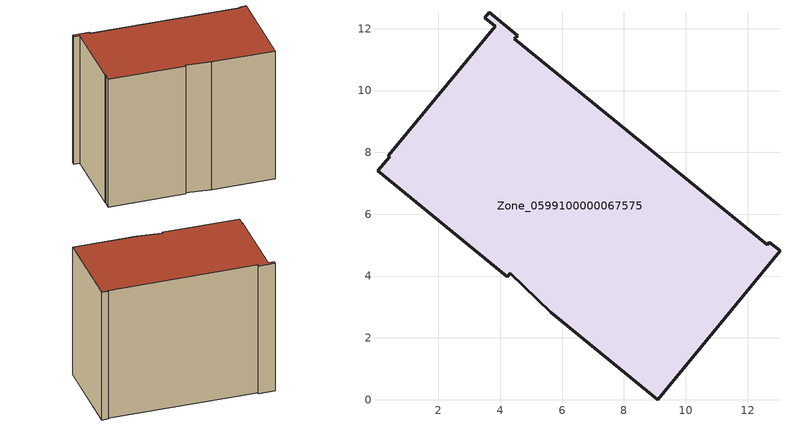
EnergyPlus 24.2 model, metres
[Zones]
Zone_0599100000067575
 floor ground (C_G): 12.64,5.01 12.71,5.09 13.05,4.81 9.1,0 5.64,2.83 4.33,4.09 4.23,3.97 0.03,7.41 0.42,7.86 0.38,7.89 3.84,12.08 3.5,12.36 3.64,12.53 4.57,11.78 4.45,11.67 z0
 wall outside (C_F): 4.57,11.78 3.64,12.53 3.5,12.36 3.84,12.08 0.38,7.89 0.42,7.86 0.03,7.41 4.23,3.97 4.33,4.09 5.64,2.83 9.1,0 13.05,4.81 12.71,5.09 12.64,5.01 4.45,11.67 4.57,11.78 z0:9.86
 roof outside (C_R): 12.64,5.01 4.45,11.67 4.57,11.78 3.64,12.53 3.5,12.36 3.84,12.08 0.38,7.89 0.42,7.86 0.03,7.41 4.23,3.97 4.33,4.09 5.64,2.83 9.1,0 13.05,4.81 12.71,5.09 z9.86
[BUILDING]
Pand.0599100000067575: North Axis=0; Terrain=City; Loads Convergence Tolerance Value=0.04; Temperature Convergence Tolerance Value=0.4; Solar Distribution=FullExterior; Maximum Number of Warmup Days=25; Minimum Number of Warmup Days=1
[Site:Location]
Rotterdam.The.Hague.AP_ZH_NLD Design_Conditions: Latitude=51.96; Longitude=4.45; Time Zone=1; Elevation=-4.5
[SITE:GROUNDTEMPERATURE:BUILDINGSURFACE]
18, 18, 18, 18, 18, 18, 18, 18, 18, 18, 18, 18
[MATERIAL] Thermal Absorptance=0.9; Solar Absorptance=0.7; Visible Absorptance=0.7
Name | Roughness | Thickness | Conductivity | Density | Specific Heat
G.TC.1946 | MediumSmooth | 0.15 | 1 | 540 | 1210
F.TC.1946 | Rough | 0.3 | 0.857143 | 1920 | 840
R.TC.1946 | MediumRough | 0.2 | 0.909091 | 1500 | 1000
[CONSTRUCTION]
C_G: G.TC.1946
C_F: F.TC.1946
C_R: R.TC.1946
[ZONE]
Zone_0599100000067575: Type=1; Multiplier=1; Ceiling Height=Autocalculate; Volume=Autocalculate; Floor Area=autocalculate; Part of Total Floor Area=Yes
[ZONEINFILTRATION:DESIGNFLOWRATE]
Infil_Zone_0599100000067575: Zone or ZoneList or Space or SpaceList=Zone_0599100000067575; Schedule=AlwaysOn; Design Flow Rate Calculation Method=Flow/Area; Flow Rate per Floor Area=0.003; Constant Term Coefficient=1; Temperature Term Coefficient=0; Velocity Term Coefficient=0; Velocity Squared Term Coefficient=0
[HVACTEMPLATE:ZONE:IDEALLOADSAIRSYSTEM]
Zone_0599100000067575: Maximum Heating Supply Air Temperature=50; Minimum Cooling Supply Air Temperature=13; Maximum Heating Supply Air Humidity Ratio=0.0156; Minimum Cooling Supply Air Humidity Ratio=0.0077; Heating Limit=NoLimit; Cooling Limit=NoLimit; Dehumidification Control Type=ConstantSensibleHeatRatio; Cooling Sensible Heat Ratio=0.7; Dehumidification Setpoint=60; Humidification Control Type=None; Humidification Setpoint=30; Outdoor Air Method=None; Outdoor Air Flow Rate per Person=0.00944; Outdoor Air Flow Rate per Zone Floor Area=0; Outdoor Air Flow Rate per Zone=0; Demand Controlled Ventilation Type=None; Outdoor Air Economizer Type=NoEconomizer; Heat Recovery Type=None; Sensible Heat Recovery Effectiveness=0.7; Latent Heat Recovery Effectiveness=0.65
[ZONECONTROL:THERMOSTAT]
ThermostatControl_Zone_0599100000067575: Zone or ZoneList=Zone_0599100000067575; Control Type Schedule=DualSetpointControlType; Control 1=Thermostat_Zone_0599100000067575; Temperature Difference Between Cutout And Setpoint=0
[THERMOSTATSETPOINT:DUALSETPOINT]
Thermostat_Zone_0599100000067575: Heating Setpoint Temperature Schedule=HeatingSetpoint_Zone_0599100000067575; Cooling Setpoint Temperature Schedule=CoolingSetpoint_Zone_0599100000067575
[SCHEDULE:COMPACT]
HeatingSetpoint_Zone_0599100000067575: Through: 12/31, For: AllDays, Until: 24:00, 21
CoolingSetpoint_Zone_0599100000067575: Through: 12/31, For: AllDays, Until: 24:00, 24
DualSetpointControlType: Through: 12/31, For: AllDays, Until: 24:00, 4
AlwaysOn: Through: 12/31, For: AllDays, Until: 24:00, 1
